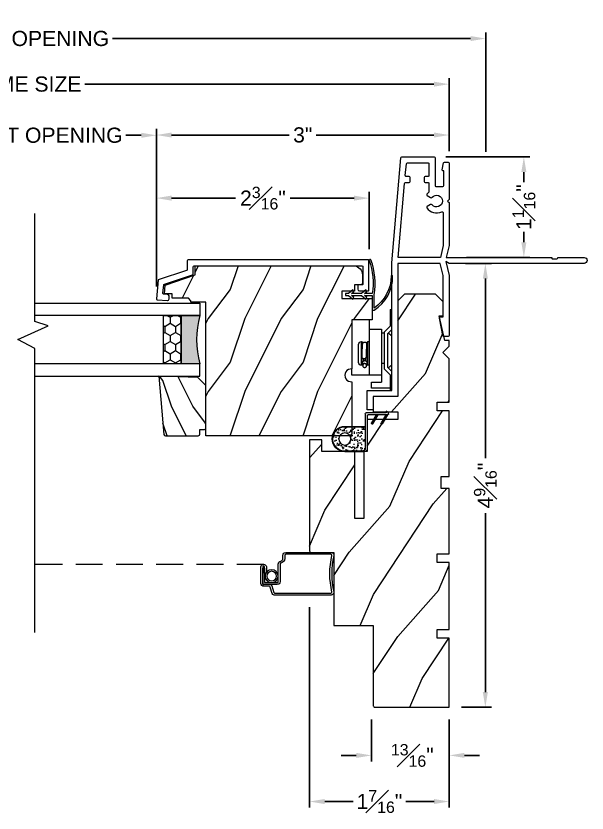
# Model space of a CAD drawing. Extents: x 73.7 to 85.4, y 11.4 to 19.6.
# Drawn here: x 79.54 to 85.42, y 11.41 to 19.62 of the extents above; entities that cross this region are included whole.
import ezdxf

# ---------------------------------------------------------------- set-up
doc = ezdxf.new("R2010")
doc.units = 0
doc.header["$MEASUREMENT"] = 0
doc.linetypes.add('DASHED', pattern=[0.4144736842105268, 0.2763157894736845, -0.1381578947368423])
doc.layers.get('0').update_dxf_attribs({"linetype": 'CONTINUOUS'})
doc.layers.get('DEFPOINTS').update_dxf_attribs({"linetype": 'CONTINUOUS'})
doc.layers.add('DIM', color=7, linetype='CONTINUOUS', lineweight=13)
doc.layers.add('PRODUCTS', color=7, linetype='CONTINUOUS', lineweight=13)
doc.styles.get("Standard").update_dxf_attribs({"font": 'arial.ttf'})
doc.dimstyles.get("Standard").update_dxf_attribs({"dimscale": 0, "dimtxt": 0.156, "dimasz": 0.156, "dimexe": 0.063, "dimexo": 0.125, "dimgap": 0.05, "dimtad": 0, "dimdec": 4, "dimzin": 0, "dimdsep": 46, "dimlunit": 4, "dimtxsty": 'Standard', "dimcen": 0.09, "dimclrd": 256, "dimclre": 256, "dimclrt": 256, "dimadec": 0, "dimazin": 0, "dimtfac": 0.75, "dimtdec": 4, "dimtix": 1, "dimtofl": 0, "dimtmove": 0, "dimatfit": 1, "dimfxl": 1, "dimfrac": 1, "dimtolj": 1, "dimtzin": 5, "dimarcsym": 0})

# ---------------------------------------------------------------- blocks, each defined once
blk = doc.blocks.new('*D8')
at = {"layer": 'DEFPOINTS', "color": 0, "ltscale": 2, "transparency": 16777216}
for p in [(75.12571604036553, 18.91313314573965), (75.12571604036553, 18.10010126771241), (84.00222806541103, 18.10010126771241)]:
    blk.add_point(p, dxfattribs=at)
at = {"layer": 'DIM', "lineweight": -2, "ltscale": 2, "transparency": 16777216}
for p, q in [((75.12571604036553, 18.22510126771241), (75.12571604036553, 18.97613314573965)), ((84.00222806541103, 18.22510126771241), (84.00222806541103, 18.97613314573965)), ((75.28171604036554, 18.91313314573965), (78.87557826407857, 18.91313314573965)), ((83.84622806541103, 18.91313314573965), (80.25369286162291, 18.91313314573965))]:
    blk.add_line(p, q, dxfattribs=at)
at = {"layer": 'DIM', "ltscale": 2, "transparency": 16777216}
for points in [[(75.28171604036554, 18.93913314573965), (75.28171604036554, 18.88713314573965), (75.12571604036553, 18.91313314573965)], [(83.84622806541103, 18.93913314573965), (83.84622806541103, 18.88713314573965), (84.00222806541103, 18.91313314573965)]]:
    blk.add_solid(points, dxfattribs=at)
at = {"layer": 'DIM', "ltscale": 2, "transparency": 16777216, "insert": (79.56463556285074, 18.91313314573965), "char_height": 0.156, "attachment_point": 5}
blk.add_mtext('\\A1;FRAME SIZE', dxfattribs=at)
blk = doc.blocks.new('*D9')
at = {"layer": 'DEFPOINTS', "color": 0, "ltscale": 2, "transparency": 16777216}
for p in [(84.37920441138927, 19.38265561283798), (74.75069482612938, 18.10089341237554), (84.37920441138927, 18.09079421926206)]:
    blk.add_point(p, dxfattribs=at)
at = {"layer": 'DIM', "lineweight": -2, "ltscale": 2, "transparency": 16777216}
for p, q in [((74.75069482612938, 18.22589341237554), (74.75069482612938, 19.44565561283798)), ((84.37920441138927, 18.21579421926206), (84.37920441138927, 19.44565561283798)), ((74.90669482612938, 19.38265561283798), (78.59161905089337, 19.38265561283798)), ((84.22320441138926, 19.38265561283798), (80.53765452156185, 19.38265561283798))]:
    blk.add_line(p, q, dxfattribs=at)
at = {"layer": 'DIM', "ltscale": 2, "transparency": 16777216}
for points in [[(74.90669482612938, 19.40865561283798), (74.90669482612938, 19.35665561283798), (74.75069482612938, 19.38265561283798)], [(84.22320441138926, 19.40865561283798), (84.22320441138926, 19.35665561283798), (84.37920441138927, 19.38265561283798)]]:
    blk.add_solid(points, dxfattribs=at)
at = {"layer": 'DIM', "ltscale": 2, "transparency": 16777216, "insert": (79.56463678622761, 19.38265561283798), "char_height": 0.156, "attachment_point": 5}
blk.add_mtext('\\A1;ROUGH OPENING', dxfattribs=at)
blk = doc.blocks.new('*D10')
at = {"layer": 'DEFPOINTS', "color": 0, "ltscale": 2, "transparency": 16777216}
for p in [(80.98948119916724, 18.38986771574255), (84.00222806541103, 18.10010126771241), (80.98948119916724, 16.70551463163412)]:
    blk.add_point(p, dxfattribs=at)
at = {"layer": 'DIM', "lineweight": -2, "ltscale": 2, "transparency": 16777216}
for p, q in [((80.98948119916724, 16.83051463163412), (80.98948119916724, 18.45286771574255)), ((81.14548119916725, 18.38986771574255), (82.35625572369432, 18.38986771574255)), ((83.84622806541103, 18.38986771574255), (82.63545354088396, 18.38986771574255)), ((84.00222806541103, 18.22510126771241), (84.00222806541103, 18.45286771574255))]:
    blk.add_line(p, q, dxfattribs=at)
at = {"layer": 'DIM', "ltscale": 2, "transparency": 16777216}
for points in [[(81.14548119916725, 18.41586771574255), (81.14548119916725, 18.36386771574255), (80.98948119916724, 18.38986771574255)], [(83.84622806541103, 18.41586771574255), (83.84622806541103, 18.36386771574255), (84.00222806541103, 18.38986771574255)]]:
    blk.add_solid(points, dxfattribs=at)
at = {"layer": 'DIM', "ltscale": 2, "transparency": 16777216, "insert": (82.49585463228914, 18.38986771574255), "char_height": 0.156, "attachment_point": 5}
blk.add_mtext('\\A1;3"', dxfattribs=at)
blk = doc.blocks.new('*D11')
at = {"layer": 'DEFPOINTS', "color": 0, "ltscale": 2, "transparency": 16777216}
for p in [(82.56621260761966, 13.656101725476), (84.00422779838273, 12.50110322083735), (82.56621260761966, 11.53115309856792)]:
    blk.add_point(p, dxfattribs=at)
at = {"layer": 'DIM', "lineweight": -2, "ltscale": 2, "transparency": 16777216}
for p, q in [((82.56621260761966, 13.531101725476), (82.56621260761966, 11.46815309856792)), ((84.00422779838273, 12.37610322083735), (84.00422779838273, 11.46815309856792)), ((82.72221260761967, 11.53115309856792), (83.01337777462466, 11.53115309856792)), ((83.84822779838272, 11.53115309856792), (83.55706263137772, 11.53115309856792))]:
    blk.add_line(p, q, dxfattribs=at)
at = {"layer": 'DIM', "ltscale": 2, "transparency": 16777216}
for points in [[(82.72221260761967, 11.55715309856792), (82.72221260761967, 11.50515309856792), (82.56621260761966, 11.53115309856792)], [(83.84822779838272, 11.55715309856792), (83.84822779838272, 11.50515309856792), (84.00422779838273, 11.53115309856792)]]:
    blk.add_solid(points, dxfattribs=at)
at = {"layer": 'DIM', "ltscale": 2, "transparency": 16777216, "insert": (83.28522020300119, 11.53115309856792), "char_height": 0.156, "attachment_point": 5}
blk.add_mtext('\\A1;1{\\H0.750000x;\\S7#16;}"', dxfattribs=at)
blk = doc.blocks.new('*D12')
at = {"layer": 'DEFPOINTS', "color": 0, "ltscale": 2, "transparency": 16777216}
for p in [(83.20323026035265, 12.50109547632699), (84.00422779838273, 12.50110322083735), (84.00422779838273, 12.00579320033333)]:
    blk.add_point(p, dxfattribs=at)
at = {"layer": 'DIM', "lineweight": -2, "ltscale": 2, "transparency": 16777216}
for p, q in [((83.20323026035265, 12.37609547632699), (83.20323026035265, 11.94279320033333)), ((84.00422779838273, 12.37610322083735), (84.00422779838273, 11.94279320033333)), ((83.04723026035265, 12.00579320033333), (82.89123026035266, 12.00579320033333)), ((84.16022779838273, 12.00579320033333), (84.31622779838273, 12.00579320033333))]:
    blk.add_line(p, q, dxfattribs=at)
at = {"layer": 'DIM', "ltscale": 2, "transparency": 16777216}
for points in [[(83.04723026035265, 12.03179320033333), (83.04723026035265, 11.97979320033333), (83.20323026035265, 12.00579320033333)], [(84.16022779838273, 12.03179320033333), (84.16022779838273, 11.97979320033333), (84.00422779838273, 12.00579320033333)]]:
    blk.add_solid(points, dxfattribs=at)
at = {"layer": 'DIM', "ltscale": 2, "transparency": 16777216, "insert": (83.62372902936792, 12.00579320033333), "char_height": 0.156, "attachment_point": 5}
blk.add_mtext('\\A1;{\\H1x;{\\H0.750000x;\\S13#16;}"}', dxfattribs=at)
blk = doc.blocks.new('*D15')
at = {"layer": 'DEFPOINTS', "color": 0, "ltscale": 2, "transparency": 16777216}
for p in [(80.98948119916724, 18.3868727794659), (78.13846290660933, 16.70551463163412), (80.98948119916724, 16.70551463163412)]:
    blk.add_point(p, dxfattribs=at)
at = {"layer": 'DIM', "lineweight": -2, "ltscale": 2, "transparency": 16777216}
for p, q in [((78.13846290660933, 16.83051463163412), (78.13846290660933, 18.4498727794659)), ((78.29446290660934, 18.3868727794659), (78.45144817839989, 18.3868727794659)), ((80.83348119916724, 18.3868727794659), (80.67649592737669, 18.3868727794659)), ((80.98948119916724, 16.83051463163412), (80.98948119916724, 18.4498727794659))]:
    blk.add_line(p, q, dxfattribs=at)
at = {"layer": 'DIM', "ltscale": 2, "transparency": 16777216}
for points in [[(78.29446290660934, 18.4128727794659), (78.29446290660934, 18.3608727794659), (78.13846290660933, 18.3868727794659)], [(80.83348119916724, 18.4128727794659), (80.83348119916724, 18.3608727794659), (80.98948119916724, 18.3868727794659)]]:
    blk.add_solid(points, dxfattribs=at)
at = {"layer": 'DIM', "ltscale": 2, "transparency": 16777216, "insert": (79.56397205288829, 18.3868727794659), "char_height": 0.156, "attachment_point": 5}
blk.add_mtext('\\A1;DAYLIGHT OPENING', dxfattribs=at)
blk = doc.blocks.new('*D16')
at = {"layer": 'DEFPOINTS', "color": 0, "ltscale": 2, "transparency": 16777216}
for p in [(80.98948119916724, 17.74060526342585), (83.17935205899944, 17.09057415819595), (80.98948119916724, 16.70551463163412)]:
    blk.add_point(p, dxfattribs=at)
at = {"layer": 'DIM', "lineweight": -2, "ltscale": 2, "transparency": 16777216}
for p, q in [((80.98948119916724, 16.83051463163412), (80.98948119916724, 17.80360526342585)), ((83.17935205899944, 17.21557415819595), (83.17935205899944, 17.80360526342585)), ((81.14548119916725, 17.74060526342585), (81.80503435590994, 17.74060526342585)), ((83.02335205899944, 17.74060526342585), (82.36694226859753, 17.74060526342585))]:
    blk.add_line(p, q, dxfattribs=at)
at = {"layer": 'DIM', "ltscale": 2, "transparency": 16777216}
for points in [[(81.14548119916725, 17.76660526342585), (81.14548119916725, 17.71460526342585), (80.98948119916724, 17.74060526342585)], [(83.02335205899944, 17.76660526342585), (83.02335205899944, 17.71460526342585), (83.17935205899944, 17.74060526342585)]]:
    blk.add_solid(points, dxfattribs=at)
at = {"layer": 'DIM', "ltscale": 2, "transparency": 16777216, "insert": (82.08598831225373, 17.74060526342585), "char_height": 0.156, "attachment_point": 5}
blk.add_mtext('\\A1;2{\\H0.750000x;\\S3#16;}"', dxfattribs=at)
blk = doc.blocks.new('*D17')
at = {"layer": 'DEFPOINTS', "color": 0, "ltscale": 2, "transparency": 16777216}
for p in [(84.04685744679122, 17.06810126771237), (84.00422779838271, 12.50110322083734), (84.37521152172083, 12.50110322083734)]:
    blk.add_point(p, dxfattribs=at)
at = {"layer": 'DIM', "lineweight": -2, "ltscale": 2, "transparency": 16777216}
for p, q in [((84.17185744679122, 17.06810126771237), (84.43821152172083, 17.06810126771237)), ((84.37521152172083, 16.91210126771237), (84.37521152172083, 15.06527395795262)), ((84.37521152172083, 12.65710322083734), (84.37521152172083, 14.49942880106312)), ((84.12922779838271, 12.50110322083734), (84.43821152172083, 12.50110322083734))]:
    blk.add_line(p, q, dxfattribs=at)
at = {"layer": 'DIM', "ltscale": 2, "transparency": 16777216}
for points in [[(84.34921152172083, 16.91210126771237), (84.40121152172082, 16.91210126771237), (84.37521152172083, 17.06810126771237)], [(84.34921152172083, 12.65710322083734), (84.40121152172082, 12.65710322083734), (84.37521152172083, 12.50110322083734)]]:
    blk.add_solid(points, dxfattribs=at)
at = {"layer": 'DIM', "ltscale": 2, "transparency": 16777216, "insert": (84.37521152172083, 14.78235137950788), "char_height": 0.156, "attachment_point": 5, "rotation": 90}
blk.add_mtext('\\A1;4{\\H0.750000x;\\S9#16;}"', dxfattribs=at)
blk = doc.blocks.new('*D19')
at = {"layer": 'DEFPOINTS', "color": 0, "transparency": 16777216}
for p in [(83.84318584527617, 18.16493337126795), (84.05761546767849, 17.13010126771233), (84.77162434975824, 17.13010126771233)]:
    blk.add_point(p, dxfattribs=at)
at = {"layer": 'DIM', "lineweight": -2, "transparency": 16777216}
for p, q in [((83.96818584527617, 18.16493337126795), (84.83462434975824, 18.16493337126795)), ((84.77162434975824, 18.00893337126795), (84.77162434975824, 17.9030388065297)), ((84.77162434975824, 17.28610126771233), (84.77162434975824, 17.39199583245058)), ((84.18261546767849, 17.13010126771233), (84.83462434975824, 17.13010126771233))]:
    blk.add_line(p, q, dxfattribs=at)
at = {"layer": 'DIM', "transparency": 16777216}
for points in [[(84.74562434975824, 18.00893337126795), (84.79762434975824, 18.00893337126795), (84.77162434975824, 18.16493337126795)], [(84.74562434975824, 17.28610126771233), (84.79762434975824, 17.28610126771233), (84.77162434975824, 17.13010126771233)]]:
    blk.add_solid(points, dxfattribs=at)
at = {"layer": 'DIM', "transparency": 16777216, "insert": (84.77162434975824, 17.64751731949015), "char_height": 0.156, "attachment_point": 5, "rotation": 90}
blk.add_mtext('\\A1;1{\\H0.750000x;\\S1#16;}"', dxfattribs=at)
blk = doc.blocks.new('3577- C-WC-Frame-Vert Profile BLOCK')
for points in [[(-0.4659999999996103, -1.244000000000199), (-0.4365037768262141, -1.369000000000028), (0, -1.369000000000028), (0, 0), (0.2539999999999623, 0), (0.2539999999999623, 0.1379999999999768), (0.3159999999999741, 0.1379999999999768), (0.3159999999999741, -0.06200000000001182), (0.06200000000001182, -0.06200000000001182), (0.06200000000001182, -1.375999999999976), (-0.0319718355377745, -2.456930070967076, -0.3871887601088884), (-0.04192848999576881, -2.466000000000008), (-0.3729999999997062, -2.465999999999951, -0.4142135623730951), (-0.3829999999996971, -2.45599999999996), (-0.3829999999996971, -2.171000000000276, 0.414213562373043), (-0.392999999999688, -2.161000000000286), (-0.4629999999996244, -2.161000000000286, 0.4142135623730951), (-0.4729999999996153, -2.171000000000276), (-0.4729999999996153, -2.32100000000014), (-0.4670029040022996, -2.32100000000014, -0.4740205020356507), (-0.4572018392470909, -2.332984724077789), (-0.4713768997028751, -2.402984724077726, -0.356833230770885), (-0.4811779644580838, -2.411000000000058), (-0.5179999999995175, -2.411000000000058, -0.4142135623730951), (-0.5279999999995084, -2.401000000000067), (-0.5279999999995084, -2.026000000000465), (-0.5129999999995221, -2.011000000000422), (-0.5279999999995084, -1.996000000000436), (-0.5279999999995084, -1.556990195135768, -0.04938898902105721), (-0.5278058067564189, -1.555029033784422), (-0.4992830953352154, -1.430999999999983), (-1.583999999998468, -1.430999999999983), (-1.583999999998468, -1.425999999999988, 0.4142135623731992), (-1.593999999998459, -1.415999999999997), (-1.637999999998442, -1.415999999999997, 0.4142135623730951), (-1.647999999998433, -1.425999999999988), (-1.647999999998433, -1.430999999999983), (-1.916999999998154, -1.430999999999983, -0.9999999999989393), (-1.916999999998154, -1.369000000000028), (-0.5275316216551005, -1.369000000000028), (-0.4928906055037032, -1.389000000000067), (-0.5279999999995084, -1.244000000000142), (-0.5279999999995084, -0.6290000000000191, -0.414213562373147), (-0.5179999999995175, -0.6190000000000282), (-0.4741896023439836, -0.6190000000000282, -0.3572261466048653), (-0.4643857804598497, -0.6270289402685876), (-0.4281757554825276, -0.8071333935417897, -0.4703402862644739), (-0.4379999999995334, -0.8190000000000168), (-0.4659999999996103, -0.8190000000000168)], [(-0.30239254687109, -1.955223660930926, 0.4406487575339165), (-0.2992133099846228, -1.940810139651376, 0.3662473251387003), (-0.4516818181813846, -1.900960797744915, -0.551932892222722), (-0.4659999999996103, -1.891941191002672), (-0.4659999999996103, -1.556990195135768, -0.04938898902115872), (-0.4658058067565207, -1.555029033784422), (-0.4379999999996471, -1.430999999999983), (-0.005407572093588442, -1.430999999999983), (-0.06958098088597353, -2.192930070967293, -0.3871887601088884), (-0.07953763534402469, -2.202000000000226), (-0.117024036853536, -2.202000000000226, 0.414213562373121), (-0.1270240368535269, -2.212000000000216), (-0.1270240368535269, -2.25400000000019, 0.4142135623731212), (-0.117024036853536, -2.264000000000181), (-0.0871974190214928, -2.264000000000181, -0.4417648538639267), (-0.07724076456349849, -2.27493007096723), (-0.08845020409148674, -2.394930070967121, -0.3871887601088884), (-0.09840685854948106, -2.404000000000053), (-0.3109999999997513, -2.404000000000053, -0.4142135623729389), (-0.3209999999997422, -2.394000000000062), (-0.3209999999997422, -2.274000000000171, -0.4142135623730951), (-0.3109999999997513, -2.264000000000181), (-0.2809999999997785, -2.264000000000181, 0.4142135623730951), (-0.2709999999997876, -2.25400000000019), (-0.2709999999997876, -2.212000000000216, 0.4142135623730951), (-0.2809999999997785, -2.202000000000226), (-0.3109999999997513, -2.202000000000226, -0.414213562373069), (-0.3209999999997422, -2.192000000000235), (-0.3209999999997422, -2.10938699101024, -0.2134217652832862), (-0.3176666666664119, -2.101933431085229, 0.05707814511781176), (-0.2992133099846228, -2.081189860349525, 0.4406487575335143), (-0.30239254687109, -2.066776339069975), (-0.3353603896929371, -2.047742346142115, 0.3563939586925249), (-0.3540883117542535, -2.050786181759179, -2.636887572711157), (-0.3540883117543103, -1.971213818241665, 0.3563939586924472), (-0.3353603896929371, -1.974257653858729)]]:
    blk.add_lwpolyline(points, format="xyb", close=True)
blk = doc.blocks.new('Weather Strip-Casement Frame-Vert BLOCK')
h = blk.add_hatch()
h.set_pattern_fill('AR-SAND', color=256, scale=0.03, style=0)
h.set_pattern_definition([(37.50000000000001, (-277.8777295655356, 6.981486637016759), (-0.001889800743288245, 0.05780471307039476), [0, -0.0456, 0, -0.051, 0, -0.04875]), (7.499999999999999, (-277.8777295655356, 6.981486637016759), (0.05309330115803181, 0.0846643819568922), [0, -0.0246, 0, -0.0411, 0, -0.01575]), (327.5, (-277.9146295655356, 6.981486637016759), (0.09342425585254485, 0.0001697716061089483), [0, -0.015, 0, -0.054, 0, -0.0705]), (317.5, (-277.9146295655356, 6.981486637016759), (0.0901837981371688, 0.02633026694802748), [0, -0.0075, 0, -0.03539999999999999, 0, -0.0405])])
h.paths.add_polyline_path([(-0.02000052981611045, 0.3349997537410001, 0.4142135623730949), (-0.05000186221292324, 0.3650010861378129), (-0.2300041855963204, 0.3650010861329958, 1), (-0.2300041855930307, 0.1150001854227881), (-0.02000052982094759, 0.1150001854373413)])
h.paths.add_polyline_path([(-0.2925041855929749, 0.2400006357778919, -1), (-0.1675041855929749, 0.2400006357778919, -1)], flags=16)
at = {"linetype": 'Continuous'}
for p, q in [((-0.05000132455239736, 0.3650010861329953), (-0.230002278230188, 0.3650010861329953)), ((-0.2300003708746772, 0.3699983575549828), (-0.03000079473144979, 0.3699983575549828)), ((-0.02000052982094758, -0.02000052982097422), (-0.02000052982094758, 0.3350002914015366)), ((0, -8.881784197001252e-16), (0, 0.3400013775345307)), ((-0.230002278230188, 0.1150001854373413), (-0.02000052982094758, 0.1150001854373413)), ((-0.2300003708746772, 0.1099990993043445), (-0.02000052982094758, 0.1099990993043445)), ((0.04812448673595782, 0.0854914884260598), (0.04958933576347135, 0.08622772765082587)), ((0.05877706722901621, 0.08348685779075105), (0.1131462358869157, -0.010000264910488)), ((0.1447225062651682, 0.08466369613707503), (0.146250298024313, 0.08557159735725328)), ((0.1558729065449143, 0.0830691469352498), (0.2099998410537296, -0.010000264910488)), ((0.09260210974713345, -0.010000264910488), (0.04437844052495166, 0.07292201565091005)), ((0.1894557149139473, -0.010000264910488), (0.1415353152170269, 0.07239940024265756)), ((0.1938502619964879, -0.03000079473146045), (-0.01000026491044537, -0.03000079473146045)), ((0.2099998410537296, -0.010000264910488), (0.01000026491050221, -0.010000264910488)), ((0.2200001059642318, -0.03000079473146045), (0.1938502619964879, -0.04478089253641304)), ((0.1938502619964879, -0.04478089253641304), (0.1938502619964879, -0.03000079473146045)), ((0.2200001059642318, -0.02000052982097422), (0.2200001059642318, -0.03000079473146045))]:
    blk.add_line(p, q, dxfattribs=at)
blk.add_circle((-0.2300041855929749, 0.2400006357778919), 0.0625)
for centre, radius, start, end in [((-0.2300003708746772, 0.2399987284296632), 0.129999629125319, 90, 270), ((-0.2300041855929749, 0.2400006357778919), 0.1250004503551038, 89.99999999666495, 270.0008742675488), ((-0.05000186221292324, 0.3349997537410001), 0.03000133239681281, 0.001026810377740836, 89.99897318962074), ((-0.0300013324590509, 0.3399989323566128), 0.0300013325586931, 0.004669738411206273, 89.99897306156967), ((0.0521579947732107, 0.077446444426295), 0.008999551102398041, 116.6276099089377, 210.1814022692647), ((0.05272367277166268, 0.07996477367681276), 0.007003474920470402, 30.19239483999417, 116.5859789642918), ((0.1493146305234063, 0.07692403065390341), 0.00899944592708047, 120.6816456020791, 210.1832767663523), ((0.1498208065897302, 0.07954917223716684), 0.007001295290346456, 30.18280166815399, 120.66238333239), ((0.009999358653203672, -9.062573118612249e-07), 0.009999358694243463, 179.9948071950625, 270.0051928049315), ((-0.01000117116780075, -0.02000143607828697), 0.009999358694243463, 179.9948071950625, 270.0051928049315), ((0.2100007473110281, -0.01999962356366325), 0.009999358694242573, 359.9948071950623, 90.00519280493148)]:
    blk.add_arc(centre, radius, start, end, dxfattribs=at)
blk = doc.blocks.new('Sash-Profile-C-WC Wide BLOCK')
at = {"ltscale": 2}
h = blk.add_hatch(dxfattribs=at)
h.set_pattern_fill('WOOD1', color=256, scale=0.75, style=0)
h.set_pattern_definition([(216.8699, (0.3, 0.75), (2.249999938368339, 1.500000092447488), [0.375, -3.375]), (206.5651, (0.75, 0.5249999999999999), (-0.7499993684556807, -0.7500009820472855), [0.8385255, -0.8385255]), (198.4349, (0.75, 0.15), (-1.500000325944721, -0.749998802417031), [0.474342, -1.8973665])])
edge = h.paths.add_edge_path()
edge.add_line((1.413999557495117, 0.2410001754760742), (1.192998886108398, 0.2410001754760742))
edge.add_line((1.192998886108398, 0.2410001754760742), (1.192998886108398, 0.03200054168701172))
edge.add_line((1.192998886108398, 0.03200054168701172), (0.6882648468017578, 0.03200054168701172))
edge.add_arc((0.622807502746582, 0.02497157280128274), 0.06583365624324843, -186.12907413899188, 6.129074138991882, ccw=False)
edge.add_line((0.5573501586914062, 0.03200054168701172), (0.03199958801269531, 0.03200054168701172))
edge.add_arc((0.03200043765193827, 1.040461836201989e-07), 0.03200043765210742, 90.00152125240491, 180.000186291427)
edge.add_line((0, 0), (0, -1.470190048217773))
edge.add_line((0, -1.470190048217773), (1.375321290620917, -1.470411550261076))
edge.add_line((1.375321290620917, -1.470411550261076), (1.375321290620946, -1.626661977507126))
edge.add_line((1.375321290620946, -1.626661977507126), (1.390602474356854, -1.626661977507126))
edge.add_line((1.390602474356854, -1.626661977507126), (1.415602474356859, -1.651661977507132))
edge.add_line((1.415602474356859, -1.651661977507132), (1.415602474356859, -1.818411550261061))
edge.add_line((1.415602474356859, -1.818411550261061), (1.460321290620925, -1.818411550261033))
edge.add_line((1.460321290620925, -1.818411550261033), (1.460321290620925, -1.898190048217742))
edge.add_line((1.460321290620925, -1.898190048217742), (1.550501190052955, -1.890727663500002))
edge.add_line((1.550501190052955, -1.890727663500002), (1.656394912017021, -1.583189964294434))
edge.add_line((1.656394912017021, -1.583189964294434), (1.750070571899414, -1.583189964294434))
edge.add_line((1.750070571899414, -1.583189964294434), (1.750070571899414, 0.05707263946533203))
edge.add_arc((1.655375620003824, 0.04339768152591159), 0.0956772616098154, 8.217311576512644, 89.58374614169895)
edge.add_line((1.656070709228516, 0.1390724182128906), (1.570993423461914, 0.1390724182128906))
edge.add_arc((1.570992894618631, 0.1230721993755095), 0.01600021884612085, 89.99810624539369, 180.0018937546063)
edge.add_line((1.55499267578125, 0.1230716705322266), (1.55499267578125, 0.05900096893310547))
edge.add_line((1.55499267578125, 0.05900096893310547), (1.48900032043457, 0.05900096893310547))
edge.add_line((1.48900032043457, 0.05900096893310547), (1.48900032043457, -0.0710000991821289))
edge.add_line((1.48900032043457, -0.0710000991821289), (1.413999557495117, -0.0710000991821289))
edge.add_line((1.413999557495117, -0.0710000991821289), (1.413999557495117, 0.2410001754760742))
blk.add_lwpolyline([(1.413999557495117, 0.2410001754760742), (1.192998886108398, 0.2410001754760742), (1.192998886108398, 0.03200054168701172), (0.6882648468017578, 0.03200054168701172, -1.113131401536236), (0.5573501586914062, 0.03200054168701172), (0.03199958801269531, 0.03200054168701172, 0.4142067381344209), (0, 0), (0, -1.470190048217773), (1.375321290620917, -1.470411550261076), (1.375321290620946, -1.626661977507126), (1.390602474356854, -1.626661977507126), (1.415602474356859, -1.651661977507132), (1.415602474356859, -1.818411550261061), (1.460321290620925, -1.818411550261033), (1.460321290620925, -1.898190048217742), (1.550501190052955, -1.890727663500002), (1.656394912017021, -1.583189964294434), (1.750070571899414, -1.583189964294434), (1.750070571899414, 0.05707263946533203, 0.3707370322295148), (1.656070709228516, 0.1390724182128906), (1.570993423461914, 0.1390724182128906, 0.4142329240672366), (1.55499267578125, 0.1230716705322266), (1.55499267578125, 0.05900096893310547), (1.48900032043457, 0.05900096893310547), (1.48900032043457, -0.0710000991821289), (1.413999557495117, -0.0710000991821289)], format="xyb", close=True, dxfattribs=at)
blk = doc.blocks.new('3581-Sash-Wide BLOCK')
blk.add_lwpolyline([(-0.1455643895820913, -0.380584343192929), (-0.3388314581505654, -0.3974262392580457, -0.4203264625170721), (-0.3497122453021007, -0.3881648527683836), (-0.3569600481420707, -0.2845164432594913, -0.4348123749609328), (-0.340999023337929, -0.2674003396795825), (-0.310925766395485, -0.2674003396795825, -0.3939104756149421), (-0.2949647415913432, -0.2822842360996844), (-0.2922791950590238, -0.3206893407749547, 0.4203264625170764), (-0.2813984079074885, -0.3299507272646238), (-0.1976344492094597, -0.3218422217138226, 0.2965835828286902), (-0.1891088138382884, -0.3150440661502003), (-0.09274526202256084, -0.0252450214969997, -0.3230253044241456), (-0.08325611205182781, -0.01840033967958732), (-0.01000000000001933, -0.01840033967958732, 0.4142135623731037), (0, -0.008400339679589308), (0, 1.718599660320407, 0.4142135623730951), (-0.01000000000001933, 1.728599660320413), (-0.186000000000007, 1.728599660320413, 0.4142135623730993), (-0.195999999999998, 1.718599660320407), (-0.195999999999998, 1.691599660320414, -0.4142135623731004), (-0.2120000000000175, 1.675599660320415), (-0.2420000000000186, 1.675599660320415, -0.4142135623730869), (-0.2580000000000098, 1.691599660320414), (-0.2580000000000098, 1.780599660320412, -0.4142135623731037), (-0.2480000000000189, 1.79059966032041), (0.0519999999999925, 1.79059966032041, -0.4142135623730951), (0.0619999999999834, 1.780599660320412), (0.0619999999999834, -0.07040033967958692, -0.4142135623730951), (0.0519999999999925, -0.08040033967958493), (-0.03853651139579028, -0.08040033967958493, 0.328454825572407), (-0.04808578199165936, -0.08743193420070838), (-0.1455643895820913, -0.3805843431929361)], format="xyb", close=True)
blk = doc.blocks.new('C-WC-Sash WS BLOCK')
at = {"linetype": 'Continuous'}
blk.add_lwpolyline([(0.1695594787597656, 0), (0.1695594787597656, -0.08043418959009063), (0.1910781860351562, -0.05503368377685458), (0.2069091796875, -0.06725406646728516), (0.1695613861083984, -0.1113424301147452), (0.1695613861083984, -0.2140903472900391), (0.1910781860351562, -0.1886920928955078), (0.2069091796875, -0.2009124755859375), (0.1695613861083984, -0.2450008392333984), (0.1695613861083984, -0.2750015258789062), (0.1495609283447266, -0.2750015258789062), (0.1495609283447266, -0.2450008392333984), (0.112213134765625, -0.2009124755859375), (0.1280441284179688, -0.1886920928955078), (0.1495609283447266, -0.21409034729004), (0.1495609283447266, -0.1113424301147479), (0.112213134765625, -0.06725406646728427), (0.1280441284179688, -0.05503368377685458), (0.1495609283447266, -0.0804319381713885), (0.1495609283447266, -8.881784197001252e-16), (0, 0), (0, 0.01899909973144531, -0.2689186551245049), (0.3458986282348633, 0.2095889474290482, -0.8383699535702687), (0.3513813018798828, 0.1949071313279731, 0.2502957280725493), (0.02000045776367188, 0.01899909973144531), (0.158787727355957, 0.01899909973144531, -0.1315983022414413), (0.5167245864868164, -0.01290893554687411, -0.6866385704411319), (0.5112552642822266, -0.03154945373535156, 0.1242058799348433)], format="xyb", close=True, dxfattribs=at)
blk = doc.blocks.new('Screen-Frame Aluminum BLOCK')
blk.add_lwpolyline([(0.1086269361397569, -0.630270928801167, 0.333390721706602), (0.09435402392884384, -0.6111084533489475), (0.026136456105462, -0.5907202733011445, -0.3343656451637382), (0.01900000000000546, -0.5811390355750348), (0.01900000000000546, -0.003000000000042746, -0.3796156333285436), (0.03000000000000114, 0.007999999999981355, 0.1096236335789763), (0.4080000000000155, 0.007999999999981355, -0.3819406603298541), (0.4190000000000111, -0.003000000000014325), (0.4190000000000111, -0.4664841322398274, -0.3793587876943186), (0.4080000000000155, -0.4774841322398515), (0.3749778618868618, -0.4774841322398515, 0.3879487536236223), (0.3292287432446983, -0.5186501202151987, -0.450039698228427), (0.3222279288151242, -0.5244841322398486), (0.1376269361397533, -0.5244841322398486, 0.428927624524485), (0.1086269361397569, -0.5534841322398449), (0.1086269361397569, -0.6944841322398361, 0.4649657458081206), (0.1176269361397715, -0.7034841322398222), (0.2768601893226048, -0.7034841322398222), (0.2768601893226048, -0.6844841322398452), (0.1276269361397624, -0.6844841322398452), (0.1276269361397624, -0.5434841322398256), (0.3180000000000121, -0.5434841322398256, 0.4500136066845264), (0.3480000000000132, -0.5184841322398483, -0.3297948542621193), (0.3740000000000236, -0.4964841322398286), (0.4080000000000155, -0.4964841322398286, 0.414213562373095), (0.4380000000000166, -0.4664841322398274), (0.4380000000000166, -2.208886081689343e-05, 0.500619868924907), (0.4070486091093528, 0.02696364646840266, -0.1115300309248687), (0.0309559130529351, 0.02698476663633187, 0.4975730943278163), (0, 0), (0, -0.5875874011301505, 0.3314939011365562), (0.01427291221020255, -0.6067498765821426), (0.08249048003466442, -0.6271380566331004, -0.331493901136544), (0.08962693613975148, -0.6367192943590965), (0.0896269361397799, -0.6924841322398549, 0.414213562373095), (0.1196269361397526, -0.7224841322398561), (0.2842279288151133, -0.7224841322398277, 1.054015662654757), (0.2842279288151133, -0.6654841322398397), (0.2262626903878697, -0.6654841322398397), (0.2262626903878697, -0.6844841322398452), (0.285227928815118, -0.6844841322398452, -1.067592559345529), (0.285227928815118, -0.7034841322398222), (0.1186269361397763, -0.7034841322398506, -0.4292392643948575), (0.1086269361397569, -0.6924841322398265)], format="xyb")
at = {"ltscale": 2}
blk.add_circle((0.194261323917658, -0.6122554400368161), 0.06663438777788927, dxfattribs=at)
blk.add_circle((0.194261323917658, -0.6122554400368161), 0.049809)
blk = doc.blocks.new('FRCH CSMT ADJ STUD')
at = {"linetype": 'Continuous', "lineweight": 15}
for p, q in [((-0.5641008938146683, 0.3930453482698653), (-0.7261731362813181, 0.3930453482698653)), ((-0.5051782444725745, 0.3341212342024704), (-0.5641008938146683, 0.3930453482698653)), ((-0.5317550451315445, 0.4101301210047837), (-0.4906997344815522, 0.3690754226968096)), ((-0.5051782444725745, 0.3341212342024704), (-0.1236795835112048, 0.3341212342024704)), ((-0.4906997344815522, 0.3690754226968096), (-0.1381580935022271, 0.3690754226968096)), ((-0.449969843837664, 0.3341212342024704), (-0.449969843837664, 0.3025441148076737)), ((-0.1381580935022271, 0.3690754226968096), (-0.09710278285160108, 0.4101301210047837)), ((-0.1318442515258198, 0.3025441148076737), (-0.1318442515258198, 0.3341212342024704)), ((-0.1236795835112048, 0.3341212342024704), (-0.0647569341682015, 0.3930453482698653)), ((0.1060185324658391, 0.3930453482698653), (-0.0647569341682015, 0.3930453482698653)), ((0.1060185324658391, 0.3930453482698653), (0.1060185324658391, 0.4099971932046322)), ((-0.09589317145042742, 0.3025441148076737), (-0.6422143813645675, 0.3025441148076737)), ((-0.09589317145042742, 0.1777073925338613), (-0.09589317145042742, 0.3025441148076737)), ((-4.295824567179807e-06, 0.1777097104814089), (-0.5699591116182319, 0.1777073925338613)), ((-0.4673980162834255, 0.1633460605130352), (-0.2843036296472405, 0.1633460605130352)), ((-0.4673980162834255, 0.09943016491750711), (-0.2843036296472405, 0.09943016491750711)), ((-0.4673980162834255, 0.09743345230639022), (-0.4508809025565483, 0.09743345230639022)), ((-0.4604074715289812, 0.1563552228139855), (-0.2307093555528468, 0.1563552228139855)), ((-0.4604074715289812, 0.1064210026163295), (-0.3943214399260455, 0.1064210026163295)), ((-0.4508809025565483, 0.09743345230639022), (-0.2237185178528875, 0.09743345230639022)), ((-0.4224573352831271, 0.1393784784993244), (-0.3962050757964448, 0.1393784784993244)), ((-0.4224573352831271, 0.1233977469309906), (-0.3977131562724594, 0.1233977469309906)), ((-0.3125859974662148, 0.1064210026163295), (-0.2307093555528468, 0.1064210026163295)), ((-0.2843036296472405, 0.1633460605130352), (-0.2237185178528875, 0.1633460605130352)), ((-0.2843036296472405, 0.09943016491750711), (-0.2237185178528875, 0.09943016491750711)), ((-0.4374376599308221, 0.06747104534018433), (-0.2536791671491869, 0.06747104534018433))]:
    blk.add_line(p, q, dxfattribs=at)
at = {"linetype": 'Continuous'}
for p, q in [((-0.7024286147629937, 0.3930453482698653), (-0.7024286147629937, 0.2023733760117921)), ((-0.6422143813646244, 0.2023733760117921), (-0.6422143813645675, 0.3025441148076737)), ((-0.5699591116182319, 0.3025441148076737), (-0.5699591116182319, 0.1777073925338613)), ((-0.7024286147629937, 0.2023733760117921), (-0.6422143813646244, 0.2023733760117921))]:
    blk.add_line(p, q, dxfattribs=at)
at = {"ltscale": 2}
for p, q in [((-0.5699591116182319, 0.1777073925338613), (-0.5699591116182319, -2.494361979188398e-06)), ((-0.5699591116182319, -2.494361979188398e-06), (-0.499740940972174, -2.494361993399252e-06))]:
    blk.add_line(p, q, dxfattribs=at)
at = {"linetype": 'Continuous', "lineweight": 15}
for centre, radius, start, end in [((-0.4604073422925126, 0.1633461418857536), 0.00699081193098196, 180.000000000057, 269.9999999998371), ((-0.4604073422925126, 0.09943014708822773), 0.006990811930962446, 89.99999999998046, 179.9999999999707), ((-0.4374375316620558, 0.09743277225105373), 0.02996062256126509, 180.0000000000342, 270.0000000000196), ((-0.439434906500594, 0.1393776438364824), 0.01697768611802834, 1.302755197527456e-11, 90.00000000007164), ((-0.439434906500594, 0.1233986451374989), 0.01697768611806737, 270.0000000000456, 359.9999999999886), ((-0.2516816717825918, 0.1393776438367098), 0.01697768611803184, 89.99999999996743, 140.2938827486387), ((-0.2516816717825918, 0.1233986451374989), 0.01697768611807091, 237.7855435211641, 269.9999999999674), ((-0.2536790466202206, 0.09743277225105373), 0.02996062256126509, 270, 359.9999999999935), ((-0.2307092359897638, 0.1633461418857536), 0.006990811930981073, 270.0000000001954, 0), ((-0.2307092359897638, 0.09943014708822773), 0.006990811930962446, 5.862398388873555e-11, 89.99999999998697)]:
    blk.add_arc(centre, radius, start, end, dxfattribs=at)
for points in [[(-0.46299782682561, 0.4101301210047837), (-0.4949726291625325, 0.3733477314883515)], [(-0.1338851988212468, 0.3733477314883515), (-0.1658600011575571, 0.4101301210047837)], [(-0.4673980162834255, 0.1777073925338613), (-0.4673980162834255, 0.1633460605130352)], [(-0.2237185178528875, 0.1633460605130352), (-0.2237185178528875, 0.1777073925338613)], [(-0.4673980162834255, 0.09943016491750711), (-0.4673980162834255, 0.09743345230639022)], [(-0.4224573352831271, 0.1393784784993244), (-0.4224573352831271, 0.1233977469309906)], [(-0.2237185178528875, 0.09743345230639022), (-0.2237185178528875, 0.09943016491750711)]]:
    blk.add_open_spline(points, degree=1, dxfattribs=at)
for points, knots in [([(-0.4695637581162941, 0.1106230046257082), (-0.4673300025706908, 0.1108514263907949), (-0.4628623550825637, 0.1113082838687518), (-0.4569197529518192, 0.1148423105591831), (-0.4524025476321754, 0.12004247581784), (-0.4498239102986759, 0.1265346156269374), (-0.4494716829759113, 0.133528701606096), (-0.4513871161353222, 0.1402517491405746), (-0.4553543516731793, 0.1459403484245598), (-0.4609236200067812, 0.1499582558326296), (-0.4674704429881444, 0.1518465240701374), (-0.4742550350475199, 0.1513985569758773), (-0.4805120750634728, 0.1486583329822082), (-0.4855368309736718, 0.143939167773155), (-0.4887628226497895, 0.1377721977844288), (-0.4898264079475325, 0.1308519813417064), (-0.4886071082565309, 0.1239614669639053), (-0.485242900025753, 0.117865785541639), (-0.4801132811163029, 0.1132982914132157), (-0.4745778342767721, 0.1109413506780896), (-0.4709573469663724, 0.1107114842368304), (-0.4695637581162941, 0.1106230046257082)], [0, 0, 0, 0, 0.05368781634054198, 0.1073789109435614, 0.1610586530363781, 0.214748121451623, 0.2684490220066147, 0.3221294816612404, 0.3758149245879846, 0.4295099712864265, 0.4831981792369858, 0.5368833922952438, 0.5905754291276971, 0.6442685009359376, 0.6979564744960814, 0.751642481388677, 0.8053364679971219, 0.8590276191957952, 0.9127063110869201, 0.9663991332685479, 1, 1, 1, 1]), ([(-0.4277924482631192, 0.1515673309540801), (-0.4367168247491122, 0.1515671977256119), (-0.4570978484399006, 0.1515668934653007), (-0.4650878939019663, 0.1515686737652544), (-0.4695792841967545, 0.151569674513425)], [0, 0, 0, 0, 0.4378767534096087, 0.9999999999999999, 0.9999999999999999, 0.9999999999999999, 0.9999999999999999]), ([(-0.4695786983075436, 0.1106230046257082), (-0.4650957592276086, 0.1106217077763034), (-0.4572171810387431, 0.110619428617369), (-0.4370594923394151, 0.110621927581164), (-0.4283716003811264, 0.1106230046257082)], [0, 0, 0, 0, 0.5690035654494866, 0.9999999999999999, 0.9999999999999999, 0.9999999999999999, 0.9999999999999999]), ([(-0.3903142462923483, 0.1036837252338358), (-0.3909404391088742, 0.1037564178700308), (-0.3921928039499676, 0.1039018007290764), (-0.3939892044637077, 0.1070156515265666), (-0.395465957432009, 0.1118909651322468), (-0.39646649836601, 0.1181858329923529), (-0.39687554127255, 0.1251387079964701), (-0.3966471050635505, 0.1319699235329921), (-0.3958072948672111, 0.1379450539986777), (-0.3944483255918954, 0.1422438117858604), (-0.3930098312512769, 0.1445004553197435), (-0.3920601759455735, 0.1443353802653604), (-0.3917350291804382, 0.1442788612109638)], [0, 0, 0, 0, 0.1050373923887375, 0.2100712970421437, 0.3151063941056925, 0.4201434843703979, 0.5251635917309068, 0.6302088822376245, 0.7352352740047806, 0.8402836991428156, 0.9453156970372283, 1, 1, 1, 1]), ([(-0.2502080627282908, 0.1514337480680155), (-0.2511998705877545, 0.1512658847934603), (-0.2531856706919484, 0.1509297885374821), (-0.2629583752432723, 0.1501102948359261), (-0.2775480759528932, 0.1491385458930239), (-0.2972564978118157, 0.1480871470835012), (-0.3204324645149086, 0.1470601227394894), (-0.3446859219675957, 0.1461075415256659), (-0.3689978548191561, 0.1452460622183338), (-0.3842062865697358, 0.1447943482314571), (-0.39177779913922, 0.1445694625767686)], [0, 0, 0, 0, 0.123720622526385, 0.2477137308903662, 0.3732382027048092, 0.5025470837725086, 0.6359285611940473, 0.7646533906780976, 0.8828327706483022, 1, 1, 1, 1]), ([(-0.390601332319477, 0.1036415411647198), (-0.3829708103740472, 0.1038679374994302), (-0.3676497056185895, 0.1043225121650124), (-0.3431929036542556, 0.1051889052980499), (-0.3188329397763141, 0.1061457917250976), (-0.2955879207748353, 0.1071779420985735), (-0.2758539548568137, 0.1082318319913469), (-0.2612802952654079, 0.1092027719312085), (-0.2515548683450675, 0.1100235490400649), (-0.249625811561657, 0.1103577052583518), (-0.2486624853027593, 0.1105245751309525)], [0, 0, 0, 0, 0.1174909276676228, 0.2359066422092709, 0.3647885680278, 0.4982220210920066, 0.627475186858614, 0.752840515058106, 0.8765742803530168, 1, 1, 1, 1]), ([(-0.248586905511786, 0.1514360916275876), (-0.2489232876715164, 0.1515691593651667), (-0.2494520745540854, 0.1517783395263308), (-0.2596197735120427, 0.1516786118345266), (-0.2633193987540494, 0.151642324854933)], [0, 0, 0, 0, 0.636139380610988, 1, 1, 1, 1]), ([(-0.2497841714221636, 0.1104284891955416), (-0.2483018098055823, 0.1105172931927285), (-0.2452435108562554, 0.1107005070377767), (-0.2407234108014222, 0.1122432446145325), (-0.2365007028793684, 0.1148129959135389), (-0.2329624941767747, 0.1183744343547772), (-0.2304169362915331, 0.1226078398319572), (-0.228992086130404, 0.1271202806988043), (-0.2286280686794839, 0.13152790234561), (-0.2292610215127411, 0.136607104389654), (-0.2315239149748436, 0.1421133368155409), (-0.2361370454373741, 0.147288174028958), (-0.2422171207854831, 0.1508193060776506), (-0.2468303626974944, 0.1512817404441051), (-0.2491183076063521, 0.1515110855282131)], [0, 0, 0, 0, 0.06967880178403539, 0.1437561550381299, 0.2208065131544275, 0.2988200394880001, 0.3756078148798553, 0.4490819536326339, 0.5175999616200336, 0.5801537152945209, 0.6862255622024757, 0.7883820047392182, 0.8950477074380502, 1, 1, 1, 1])]:
    blk.add_open_spline(points, degree=3, knots=knots, dxfattribs=at)
blk = doc.blocks.new('Frame-Contemporary Profile-C-WC 4.563 Jamb BLOCK')
at = {"ltscale": 2}
h = blk.add_hatch(dxfattribs=at)
h.set_pattern_fill('WOOD1', color=256, angle=30)
h.set_pattern_definition([(246.8699, (-380.4343409115642, 7.924486547958937), (1.598076078555546, 3.232050873230267), [0.5, -4.5]), (236.5651, (-379.7647256692936, 7.964678926823606), (-0.366024019841683, -1.366026116725422), [1.118034, -1.118034]), (228.4349, (-379.5147256692936, 7.531666224931386), (-1.232051982326068, -1.86602423823122), [0.6324559999999998, -2.529821999999999])])
h.paths.add_polyline_path([(0.3512851409912514, 1.25699752807617), (0.4412851409912264, 1.25699752807617), (0.4412851409912264, 0.5669975280761721), (0.7832851409912679, 0.5669975280761719), (0.7832851409912678, 0.4469985961914065), (0.908285140991211, 0.4469985961914062), (0.9082851409912109, 0.6049995422363281), (0.9082851409912109, 1.589000701904119, 0.41412871271231), (0.892281665066609, 1.604999542236328), (0.6590003967285156, 1.604999542236328), (0.6590003967285156, 2.354999542236328), (0.2520008087158772, 2.354999542236328), (0.2520008087158772, 3.182002961214154, 0.4142310210248008), (0.2360010147094141, 3.197998046875), (-0.5299997329711346, 3.197998046875), (-0.5299997329711346, 2.486638069152832), (-0.4049997329711914, 2.486638069152832), (-0.4049997329711914, 2.441637992858887), (-0.4049997329711914, 2.396637916564941), (-0.5299997329711346, 2.396637916564941), (-0.5299997329711346, 1.707356452941895), (-0.4049997329711914, 1.707356452941895), (-0.4049997329711914, 1.662356376647949), (-0.4049997329711914, 1.617356300354004), (-0.5299997329711346, 1.617356300354004), (-0.5299997329711346, 0.9469980468750236), (-0.4479997329711409, 0.9469980468750236), (-0.4479997329711409, 0.8219980468750236), (-0.5299997329711346, 0.8219980468750235), (-0.5299997329711346, 0.1487940087280322), (-0.4049997329711914, 0.1487940087280322), (-0.4049997329711914, 0.1037920087280213), (-0.4049997329711914, 0.05879400872800056), (-0.5299997329711346, 0.05879400872800034), (-0.5299997329711347, -0.3870010375976558), (-0.465000152587891, -0.4520015716552743), (-0.5299997329711345, -0.5170021057128902), (-0.5299997329711347, -0.5760078430175781), (-0.4840002059936523, -0.5760078430175781), (-0.4259977340698243, -0.8310070037841797), (-0.4659976959228516, -0.8310070037841792), (-0.4659976959228516, -0.9750061035156246), (-0.3890018463134765, -1.052001953125), (-0.06899999999995954, -1.052001953125), (0, -0.9830019531250396), (0, 0), (0.2539997100830078, 2.220446049250313e-16), (0.2539997100830078, 0.1579971313476562), (0.001285552978515625, 0.1579971313476562), (0.001285552978515625, 0.2360000610351565), (0.3142852783203125, 0.2360000610351562), (0.3142852783203125, 0.5669975280761719), (0.3512851409912514, 0.5669975280761719)])
blk.add_lwpolyline([(0.2520008087158772, 2.354999542236328), (0.2520008087158772, 3.181999206542969, 0.4142997689483557), (0.2360010147095295, 3.197998046875), (0.2360010147095295, 3.197998046875), (0.2360010147095295, 3.197998046875), (-0.5299997329711346, 3.197998046875), (-0.5299997329711346, 3.197998046875), (-0.5299997329711346, 3.197998046875), (-0.5299997329711346, 2.486638069152832), (-0.4049997329711914, 2.486638069152832), (-0.4049997329711914, 2.441637992858887), (-0.4049997329711914, 2.396637916564941), (-0.5299997329711346, 2.396637916564941), (-0.5299997329711346, 1.707356452941895), (-0.4049997329711914, 1.707356452941895), (-0.4049997329711914, 1.662356376647949), (-0.4049997329711914, 1.617356300354004), (-0.5299997329711346, 1.617356300354004), (-0.5299997329711346, 0.9469980468750236), (-0.4479997329711409, 0.9469980468750236), (-0.4479997329711409, 0.8219980468750236), (-0.5299997329711346, 0.8219980468750236), (-0.5299997329711346, 0.1487940087280322), (-0.4049997329711914, 0.1487940087280322), (-0.4049997329711914, 0.1037920087280213), (-0.4049997329711914, 0.05879400872800034), (-0.5299997329711346, 0.05879400872800034), (-0.5299997329711346, -0.3870010375976562), (-0.4650001525878906, -0.4520015716552734), (-0.5299997329711346, -0.5170021057128906), (-0.5299997329711346, -0.5760078430175781), (-0.4840002059936523, -0.5760078430175781), (-0.4259977340698242, -0.8310070037841797), (-0.4659976959228516, -0.8310070037841797), (-0.4659976959228516, -0.975006103515625), (-0.3890018463134766, -1.052001953125), (-0.06899999999995998, -1.052001953125), (0, -0.98300195312504), (0, 0), (0.2539997100830078, 0), (0.2539997100830078, 0.1579971313476562), (0.001285552978515625, 0.1579971313476562), (0.001285552978515625, 0.2360000610351562), (0.3142852783203125, 0.2360000610351562), (0.3142852783203125, 0.5669975280761719), (0.3512851409912514, 0.5669975280761719), (0.3512851409912514, 1.25699752807617), (0.4412851409912264, 1.25699752807617), (0.4412851409912264, 0.5669975280761719), (0.7832851409912678, 0.5669975280761719), (0.7832851409912678, 0.4469985961914062), (0.9082851409912109, 0.4469985961914062), (0.9082851409912109, 0.6049995422363281), (0.9082851409912109, 1.589000701904297, 0.4141287127112057), (0.8922816650664913, 1.604999542236328), (0.6590003967285156, 1.604999542236328), (0.6590003967285156, 2.354999542236328), (0.2520008087158772, 2.354999542236328)], format="xyb")
blk = doc.blocks.new('Glazing Bead(Square)-Casement  BLOCK')
h = blk.add_hatch()
h.set_pattern_fill('WOOD1', color=256, scale=0.4375, style=0)
h.set_pattern_definition([(216.8699, (-84.54964511993985, -17.81887144563778), (1.312499964048198, 0.8750000539277012), [0.21875, -1.96875]), (206.5651, (-84.28714511993985, -17.95012144563778), (-0.4374996315991471, -0.4375005728609165), [0.489139875, -0.489139875]), (198.4349, (-84.28714511993985, -18.16887144563778), (-0.8750001901344205, -0.4374993014099348), [0.2766995, -1.106797125])])
h.paths.add_polyline_path([(0.06482222555540318, -0.4336450461434538, 0.3894135123422255), (0.07899999999999352, -0.4182015452585937), (0.07899999999999352, -0.07899999999999352, 0.4142135623730928), (0.06300000000000239, -0.06299999999999528), (0.01600000000000534, -0.06299999999999173), (0.01599999999999113, -0.01599999999999469, 0.4142135623730951), (0, 3.552713678800501e-15), (-0.4379618506643084, 1.06581410364015e-14), (-0.5209618506643068, -0.0829999999999842), (-0.5349999999999824, -0.4849999999999923)])
blk.add_lwpolyline([(-0.5349999999999966, -0.4849999999999923), (0.06482222555540318, -0.4336450461434538, 0.3894135123422255), (0.07899999999999352, -0.4182015452585937), (0.07899999999999352, -0.07899999999999352, 0.4142135623730928), (0.06300000000000239, -0.06299999999999528), (0.01599999999999113, -0.06299999999999528), (0.01599999999999113, -0.01599999999999469, 0.4142135623730951), (0, 3.552713678800501e-15), (-0.4379618506643226, 7.105427357601002e-15), (-0.520961850664321, -0.08299999999999486)], format="xyb", close=True)

msp = doc.modelspace()

# ---------------------------------------------------------------- hatches: boundary and pattern name
at = {"layer": 'PRODUCTS'}
h = msp.add_hatch(dxfattribs=at)
h.set_pattern_fill('HONEY', color=256, scale=0.5, angle=-90.00000000000001, style=0)
h.set_pattern_definition([(270, (55.96201604273152, 85.04592404339992), (0.05412658749999998, -0.09375000000000001), [0.0625, -0.125]), (29.99999999999998, (55.96201604273152, 85.04592404339992), (0.05412658785479115, 0.09374999979516122), [0.06249999999999987, -0.1249999999999997]), (329.9999999999999, (55.96201604273152, 85.04592404339992), (0.1082531753547911, -2.048387838921289e-10), [-0.125, 0.06249999999999999])])
h.paths.add_polyline_path([(81.24477456498938, 16.53433346973996), (81.24477456498938, 16.03435503503707), (81.0609109443604, 16.03435503503707), (81.0609109443604, 16.53433346973996)])
h = msp.add_hatch(color=254, dxfattribs=at)
edge = h.paths.add_edge_path()
edge.add_arc((82.3623550351593, 16.28433998725766), 0.9586192239038176, 524.8824504649191, 555.1161897560204)
edge.add_line((81.43690501131967, 16.03435384801552), (81.24476775751528, 16.03435813096841))
edge.add_line((81.24476775751528, 16.03435813096841), (81.24477456525365, 16.53435287657286))
edge.add_line((81.24477456525365, 16.53435287657286), (81.43691094440676, 16.53434808978469))

# ---------------------------------------------------------------- linework, layer by layer
at = {"layer": 'PRODUCTS', "linetype": 'DASHED'}
msp.add_line((82.09371218457308, 13.9703691006767), (79.73940244002996, 13.9703691006767), dxfattribs=at)
at = {"layer": 'PRODUCTS', "ltscale": 2}
for points in [[(79.73940244003002, 13.27109002765819), (79.73940244003002, 16.19421605546064), (79.56244931798086, 16.28535250913445), (79.87579926717741, 16.42764354682163), (79.73940244003008, 16.47117945174546), (79.73940244003008, 17.58193518187648)], [(79.7394024400299, 16.65934808978469), (81.43691094440676, 16.65934808978469), (81.43691094440676, 16.53434808978469), (79.7394024400299, 16.53434808978469)], [(79.73940244003002, 15.90934808978469), (81.43691094440676, 15.90934808978469), (81.43691094440676, 16.03434808978469), (79.73940244003002, 16.03434808978469)]]:
    msp.add_lwpolyline(points, dxfattribs=at)
at = {"layer": 'PRODUCTS'}
msp.add_lwpolyline([(81.24477456498938, 16.53433346973996), (81.24477456498938, 16.03435503503707), (81.0609109443604, 16.03435503503707), (81.0609109443604, 16.53433346973996)], close=True, dxfattribs=at)
at = {"layer": 'PRODUCTS', "linetype": 'Continuous'}
msp.add_lwpolyline([(81.43691094440676, 16.53434808978469, 0.1326901942825107), (81.43690501131967, 16.03435384801552), (81.24476775751528, 16.03435813096841), (81.24477456525365, 16.53435287657286), (81.43691094440676, 16.53434808978469)], format="xyb", close=True, dxfattribs=at)

# ---------------------------------------------------------------- block references
at = {"layer": 'PRODUCTS'}
for name, p, rotation in [('3577- C-WC-Frame-Vert Profile BLOCK', (83.47422806541154, 15.69910126771234), 180), ('Frame-Contemporary Profile-C-WC 4.563 Jamb BLOCK', (83.47422806541154, 15.69910126771234), 180), ('Glazing Bead(Square)-Casement  BLOCK', (81.49987451217817, 15.37436285785377), 270)]:
    msp.add_blockref(name, p, dxfattribs=dict(at, rotation=rotation))
at = {"layer": 'PRODUCTS', "xscale": -1}
for name, p, rotation in [('3581-Sash-Wide BLOCK', (81.3869074384253, 17.04434608978469), 270), ('C-WC-Sash WS BLOCK', (83.2110975781958, 16.58823337430514), 270), ('Sash-Profile-C-WC Wide BLOCK', (82.97009740271973, 15.29427551788527), 270), ('FRCH CSMT ADJ STUD', (83.0022308722069, 16.48727440399367), 270), ('Weather Strip-Casement Frame-Vert BLOCK', (83.15994278709123, 15.50210209719116), 180), ('Screen-Frame Aluminum BLOCK', (82.78769631681293, 13.656101725476), 270)]:
    msp.add_blockref(name, p, dxfattribs=dict(at, rotation=rotation))

# ---------------------------------------------------------------- dimensions: what is measured, and where the dimension line sits
at = {"layer": 'DIM', "ltscale": 2}
for base, p1, p2, text, picture, middle in [((84.37920441138927, 19.38265561283798), (74.75069482612938, 18.10089341237554), (84.37920441138927, 18.09079421926206), 'ROUGH OPENING', '*D9', (79.56463678622761, 19.38265561283798)), ((75.12571604036553, 18.91313314573965), (84.00222806541103, 18.10010126771241), (75.12571604036553, 18.10010126771241), 'FRAME SIZE', '*D8', (79.56463556285074, 18.91313314573965)), ((84.00422779838273, 12.00579320033333), (83.20323026035265, 12.50109547632699), (84.00422779838273, 12.50110322083735), '{\\H1x;<>}', '*D12', (83.62372902936792, 12.00579320033333))]:
    dim = msp.add_linear_dim(base=base, p1=p1, p2=p2, text=text, dimstyle='Standard', override={"dimscale": 1}, dxfattribs=at)
    dim.commit()
    dim.dimension.update_dxf_attribs({"geometry": picture, "text_midpoint": middle, "dimtype": 160})
dim = msp.add_linear_dim(base=(80.98948119916724, 18.3868727794659), p1=(78.13846290660933, 16.70551463163412), p2=(80.98948119916724, 16.70551463163412), text='DAYLIGHT OPENING', dimstyle='Standard', override={"dimscale": 1}, dxfattribs=at)
dim.commit()
dim.dimension.update_dxf_attribs({"geometry": '*D15', "text_midpoint": (79.56397205288829, 18.3868727794659)})
for base, p1, p2, picture, middle in [((80.98948119916724, 18.38986771574255), (84.00222806541103, 18.10010126771241), (80.98948119916724, 16.70551463163412), '*D10', (82.49585463228914, 18.38986771574255)), ((82.56621260761966, 11.53115309856792), (84.00422779838273, 12.50110322083735), (82.56621260761966, 13.656101725476), '*D11', (83.28522020300119, 11.53115309856792))]:
    dim = msp.add_linear_dim(base=base, p1=p1, p2=p2, dimstyle='Standard', override={"dimscale": 1}, dxfattribs=at)
    dim.commit()
    dim.dimension.update_dxf_attribs({"geometry": picture, "text_midpoint": middle})
at = {"layer": 'DIM'}
dim = msp.add_linear_dim(base=(84.77162434975824, 17.13010126771233), p1=(83.84318584527617, 18.16493337126795), p2=(84.05761546767849, 17.13010126771233), angle=90, dimstyle='Standard', override={"dimscale": 1}, dxfattribs=at)
dim.commit()
dim.dimension.update_dxf_attribs({"geometry": '*D19', "text_midpoint": (84.77162434975824, 17.64751731949015)})
at = {"layer": 'DIM', "ltscale": 2}
dim = msp.add_linear_dim(base=(80.98948119916724, 17.74060526342585), p1=(83.17935205899944, 17.09057415819595), p2=(80.98948119916724, 16.70551463163412), dimstyle='Standard', override={"dimscale": 1}, dxfattribs=at)
dim.commit()
dim.dimension.update_dxf_attribs({"geometry": '*D16', "text_midpoint": (82.08598831225373, 17.74060526342585), "dimtype": 160})
dim = msp.add_linear_dim(base=(84.37521152172083, 12.50110322083734), p1=(84.04685744679122, 17.06810126771237), p2=(84.00422779838271, 12.50110322083734), angle=90, dimstyle='Standard', override={"dimscale": 1}, dxfattribs=at)
dim.commit()
dim.dimension.update_dxf_attribs({"geometry": '*D17', "text_midpoint": (84.37521152172083, 14.78235137950788), "dimtype": 160})

doc.saveas('drawing.dxf')
